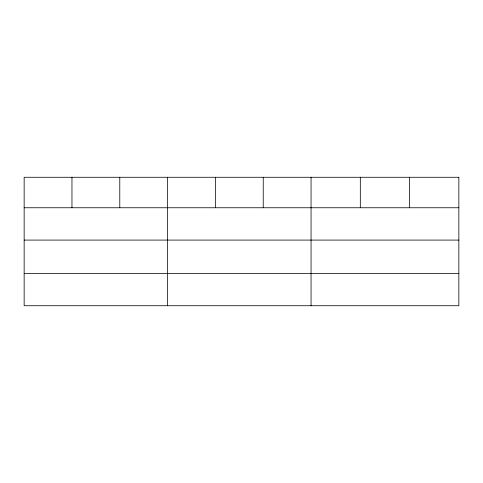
<?xml version="1.0" encoding="UTF-8"?>
<svg xmlns="http://www.w3.org/2000/svg" width="483" height="483" viewBox="0 0 483 483"><rect width="100%" height="100%" fill="white"/><g stroke="black" fill="none" stroke-linecap="round" stroke-linejoin="round"><path stroke-width="0.72" d="M24.15 207.756L458.85 207.756M24.15 240.087L458.85 240.087M24.15 273.396L458.85 273.396M409.584 177.273L409.584 207.756M360.318 177.273L360.318 207.756M311.052 177.273L311.052 305.727M263.235 177.273L263.235 207.756M215.418 177.273L215.418 207.756M167.601 177.273L167.601 305.727M119.784 177.273L119.784 207.756M71.967 177.273L71.967 207.756M458.85 177.273L24.15 177.273L24.15 305.727L458.85 305.727L458.85 177.273"/></g></svg>
